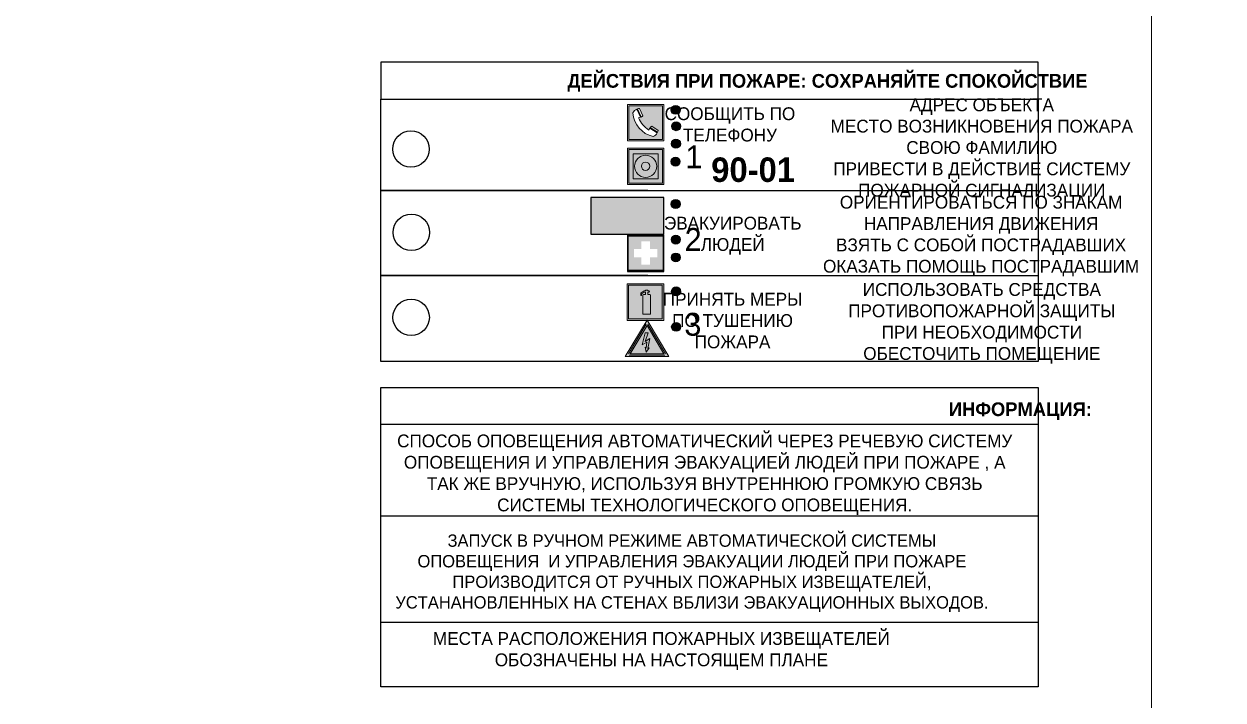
# Model space of a CAD drawing. Header units: millimetres. Extents: x 13810 to 67229, y 12374 to 21950.
# Drawn here: x 25178.2 to 25440.4, y 15110.5 to 15258.4 of the extents above; entities that cross this region are included whole.
import ezdxf

# ---------------------------------------------------------------- set-up
doc = ezdxf.new("R2010")
doc.units = ezdxf.units.MM
doc.styles.add('обычный', font='arial.ttf')

# ---------------------------------------------------------------- blocks, each defined once
blk = doc.blocks.new('A$C3E6D3DDE')
at = {"lineweight": 5}
h = blk.add_hatch(color=40, dxfattribs=at)
h.paths.add_polyline_path([(24.1, 1.45), (16.46, -11.35), (31.74, -11.35)])
h.paths.add_polyline_path([(24.09, -0.46), (30.03, -10.41), (18.14, -10.41)], flags=16)
h.paths.add_polyline_path([(24.54, -3.08), (23.41, -6.02), (25.13, -5.01), (24.33, -8.5), (24.82, -8.27), (23.79, -9.86), (23.4, -8.04), (23.8, -8.43), (24.04, -6.29), (22.39, -7.25), (23.44, -3.08)], flags=0)
h = blk.add_hatch(color=256, dxfattribs=at)
h.paths.add_polyline_path([(24.37, 0.03, 0.567511), (23.82, 0.03), (17.59, -10.4, 0.582454), (17.86, -10.88), (30.32, -10.88, 0.582149), (30.6, -10.4)])
h.paths.add_polyline_path([(24.09, -0.46), (18.14, -10.41), (30.03, -10.41)], flags=16)
h.paths.add_polyline_path([(24.54, -3.08), (23.41, -6.02), (25.13, -5.01), (24.33, -8.5), (24.82, -8.27), (23.79, -9.86), (23.4, -8.04), (23.8, -8.43), (24.04, -6.29), (22.39, -7.25), (23.44, -3.08)], flags=0)
h = blk.add_hatch(color=40, dxfattribs=at)
h.paths.add_polyline_path([(24.09, -0.46), (18.14, -10.41), (30.03, -10.41)])
h.paths.add_polyline_path([(24.82, -8.27), (23.79, -9.86), (23.4, -8.04), (23.8, -8.43), (24.04, -6.29), (22.39, -7.25), (23.44, -3.08), (24.54, -3.08), (23.41, -6.02), (25.13, -5.01), (24.33, -8.5)], flags=16)
at = {"color": 40, "lineweight": 5}
for p, q in [((16.46, -11.35), (24.1, 1.45)), ((24.1, 1.45), (31.74, -11.35))]:
    blk.add_line(p, q, dxfattribs=at)
at = {"lineweight": 5}
for p, q in [((17.59, -10.4), (23.82, 0.03)), ((24.37, 0.03), (30.6, -10.4)), ((18.14, -10.41), (24.09, -0.46)), ((23.44, -3.08), (22.39, -7.25)), ((23.41, -6.02), (24.54, -3.08)), ((24.54, -3.08), (23.44, -3.08)), ((24.09, -0.46), (30.03, -10.41)), ((22.39, -7.25), (24.04, -6.29)), ((23.8, -8.43), (23.4, -8.04)), ((23.4, -8.04), (23.79, -9.86)), ((25.13, -5.01), (23.41, -6.02)), ((23.79, -9.86), (24.82, -8.27)), ((24.04, -6.29), (23.8, -8.43)), ((24.33, -8.5), (25.13, -5.01)), ((24.82, -8.27), (24.33, -8.5)), ((17.86, -10.88), (30.32, -10.88)), ((18.14, -10.41), (30.03, -10.41))]:
    blk.add_line(p, q, dxfattribs=at)
at = {"color": 50, "lineweight": 5}
blk.add_line((31.74, -11.35), (16.46, -11.35), dxfattribs=at)
blk = doc.blocks.new('A$C456E1F9C')
at = {"lineweight": 5}
h = blk.add_hatch(color=242, dxfattribs=at)
h.paths.add_polyline_path([(0.51, -1.47), (0.51, -13.26), (12.29, -13.26), (12.29, -1.47)])
h.paths.add_polyline_path([(5.42, -4.95, -0.254479), (4.78, -5.4), (3.52, -2.53, -0.209735), (4.23, -2.4)], flags=16)
h.paths.add_polyline_path([(8.53, -8.6), (10.87, -10.17), (10.54, -10.76), (8.03, -9.13, -0.192251)], flags=16)
h.paths.add_polyline_path([(4.61, -5.49, 0.005518), (3.87, -5.72, 0.128647), (7.49, -10.01, 0.00809), (7.83, -9.33), (10.47, -10.97, -0.16736), (8.99, -12.25, -0.327862), (1.95, -3.95, -0.166952), (3.36, -2.62)], flags=16)
at = {"color": 242, "lineweight": 5}
for p, q in [((0, -13.77), (0, -0.97)), ((12.8, -0.97), (0, -0.97)), ((4.61, -5.49), (3.36, -2.62)), ((3.52, -2.53), (4.78, -5.4)), ((4.23, -2.4), (5.42, -4.95)), ((12.8, -13.77), (12.8, -0.97)), ((7.83, -9.33), (10.47, -10.97)), ((8.03, -9.13), (10.54, -10.76)), ((10.81, -10.12), (8.53, -8.6)), ((10.54, -10.76), (10.8, -10.3)), ((10.8, -10.3), (10.81, -10.12)), ((0, -13.77), (12.8, -13.77))]:
    blk.add_line(p, q, dxfattribs=at)
blk.add_lwpolyline([(0.51, -1.47), (12.29, -1.47), (12.29, -13.26), (0.51, -13.26)], close=True, dxfattribs=at)
for centre, radius, start, end in [((4.59, -5.34), 2.99, 114.2845, 152.1974), ((11.12, -3.31), 9.19, 183.9915, 256.6009), ((4.02, -3.27), 0.891, 76.3284, 123.7092), ((14.98, -39.1), 35.17, 107.1487, 108.4135), ((13.86, -0.94), 11.08, 205.5536, 234.8762), ((4.68, -4.59), 0.824, 276.9621, 334.0723), ((-13.31, 0.8), 23.44, 332.5487, 334.4027), ((8.94, -9.5), 0.989, 114.4092, 157.9388), ((7.87, -9.46), 3, 291.9291, 329.9329)]:
    blk.add_arc(centre, radius, start, end, dxfattribs=at)
blk = doc.blocks.new('A$C54414219')
at = {"true_color": 0xffffff}
h = blk.add_hatch(color=7, dxfattribs=at)
h.paths.add_polyline_path([(2.39, -9.45), (2.39, -18.3), (11.23, -18.3), (11.23, -9.45)], flags=0)
h.paths.add_polyline_path([(10.71, -13.87, -1), (2.92, -13.87, -1)], flags=0)
h.paths.add_polyline_path([(8.3, -13.87, -1), (5.33, -13.87, -1)], flags=0)
h.paths.add_polyline_path([(0.41, -7.47), (0.41, -20.27), (13.21, -20.27), (13.21, -7.47)])
h.paths.add_polyline_path([(0.92, -19.77), (12.71, -19.77), (12.71, -7.98), (0.92, -7.98)], flags=16)
h.paths.add_polyline_path([(11.23, -9.45), (11.23, -18.3), (2.39, -18.3), (2.39, -9.45)], flags=0)
at = {"lineweight": 5}
h = blk.add_hatch(color=242, dxfattribs=at)
h.paths.add_polyline_path([(12.71, -7.98), (0.92, -7.98), (0.92, -19.77), (12.71, -19.77)])
h.paths.add_polyline_path([(11.23, -18.3), (2.39, -18.3), (2.39, -9.45), (11.23, -9.45)], flags=16)
h.paths.add_polyline_path([(10.71, -13.87, -1), (2.92, -13.87, -1)], flags=0)
h.paths.add_polyline_path([(8.3, -13.87, -1), (5.33, -13.87, -1)], flags=0)
at = {"true_color": 0xffffff}
h = blk.add_hatch(color=7, dxfattribs=at)
h.paths.add_polyline_path([(2.39, -9.45), (2.39, -18.3), (11.23, -18.3), (11.23, -9.45)])
h.paths.add_polyline_path([(10.71, -13.87, -1), (2.92, -13.87, -1)], flags=16)
h.paths.add_polyline_path([(8.3, -13.87, -1), (5.33, -13.87, -1)], flags=0)
at = {"lineweight": 5}
h = blk.add_hatch(color=242, dxfattribs=at)
h.paths.add_polyline_path([(2.92, -13.87, 1), (10.71, -13.87, 1)])
h.paths.add_polyline_path([(8.3, -13.87, -1), (5.33, -13.87, -1)], flags=16)
at = {"color": 242, "lineweight": 5}
for p, q in [((0.41, -20.27), (0.41, -7.47)), ((0.41, -7.47), (13.21, -7.47)), ((0.41, -7.47), (13.21, -7.47)), ((13.21, -20.27), (13.21, -7.47)), ((0.41, -20.27), (13.21, -20.27))]:
    blk.add_line(p, q, dxfattribs=at)
for points in [[(0.92, -7.98), (12.71, -7.98), (12.71, -19.77), (0.92, -19.77)], [(2.39, -9.45), (11.23, -9.45), (11.23, -18.3), (2.39, -18.3)]]:
    blk.add_lwpolyline(points, close=True, dxfattribs=at)
for radius in [3.89, 1.49]:
    blk.add_circle((6.81, -13.87), radius, dxfattribs=at)
blk = doc.blocks.new('A$C32E8229D')
at = {"true_color": 0xffffff}
blk.add_hatch(color=7, dxfattribs=at).paths.add_polyline_path([(0, 0), (0, -8), (16, -8), (16, 0)])
h = blk.add_hatch(color=126)
h.paths.add_polyline_path([(0.2, -0.2), (15.8, -0.2), (15.8, -7.8), (0.2, -7.8)])
h.paths.add_polyline_path([(13.49, -2.05), (12.08, -2.05), (11.37, -2.63, 0.162397), (11.29, -2.84), (11.29, -3.63), (10.35, -3.63), (10.35, -4.05), (11.68, -4.05), (11.68, -3.48), (12.26, -4.28), (11.29, -5.1), (11.29, -6.78), (11.85, -6.78), (11.85, -5.44), (12.8, -4.64), (12.8, -5.94), (14.46, -5.94), (14.46, -5.39), (13.45, -5.39), (13.45, -3.97), (12.46, -2.59), (13.15, -2.59), (13.69, -3.34), (14.18, -3)], flags=16)
h.paths.add_polyline_path([(10.74, -1.82, 1), (11.8, -1.82, 1)], flags=16)
h.paths.add_polyline_path([(9.39, -3.59), (5.99, -3.59), (6.56, -3.03), (5.91, -3.03), (5.1, -3.83), (5.91, -4.64), (6.56, -4.64), (5.99, -4.09), (9.39, -4.09)], flags=16)
h.paths.add_polyline_path([(4.29, -1.08), (1.72, -1.08), (1.72, -6.6), (4.29, -6.6)], flags=16)
at = {"color": 126}
blk.add_lwpolyline([(16, -8), (0, -8), (0, 0), (16, 0)], close=True, dxfattribs=at)
blk = doc.blocks.new('A$C18900ED3')
h = blk.add_hatch(color=126)
h.paths.add_polyline_path([(-0.18, -0.18), (-7.02, -0.18), (-7.02, -7.02), (-0.18, -7.02)])
h.paths.add_polyline_path([(-5.89, -4.46), (-5.89, -2.77), (-4.46, -2.77), (-4.46, -1.31), (-2.77, -1.31), (-2.77, -2.77), (-1.33, -2.77), (-1.33, -4.46), (-2.77, -4.46), (-2.77, -5.89), (-4.46, -5.89), (-4.46, -4.46)], flags=16)
at = {"color": 126}
for p, q in [((-7.2, 0), (-7.2, -7.2)), ((0, 0), (-7.2, 0)), ((0, -7.2), (0, 0)), ((-7.02, -7.02), (-7.02, -0.18)), ((-7.02, -0.18), (-0.18, -0.18)), ((-0.18, -0.18), (-0.18, -7.02)), ((-0.18, -7.02), (-7.02, -7.02)), ((-7.2, -7.2), (0, -7.2))]:
    blk.add_line(p, q, dxfattribs=at)
blk = doc.blocks.new('A$C3AD82952')
at = {"true_color": 0xf5f5ff}
h = blk.add_hatch(color=7, dxfattribs=at)
h.dxf.hatch_style = 1
h.paths.add_polyline_path([(8.21, 8.73, 0.414214), (7.89, 9.05), (7.22, 9.05), (7.22, 9.92), (7.59, 9.92, 1), (7.57, 10.36), (7.22, 10.36), (7.22, 10.6), (6.43, 10.6), (6.43, 10.36), (6.01, 10.36), (4.74, 9.59), (4.74, 8.69), (4.98, 8.73), (4.98, 9.26), (6.12, 9.91), (6.43, 9.91), (6.43, 9.05), (5.76, 9.05, 0.414214), (5.44, 8.73), (5.44, 2.2), (8.21, 2.2)], flags=0)
h.paths.add_polyline_path([(12.8, 12.8), (0, 12.8), (0, 0), (12.8, 0)])
h.paths.add_polyline_path([(0.51, 12.29), (12.29, 12.29), (12.29, 0.51), (0.51, 0.51)], flags=16)
h.paths.add_polyline_path([(4.74, 9.59), (6.01, 10.36), (6.43, 10.36), (6.43, 10.6), (7.22, 10.6), (7.22, 10.36), (7.59, 10.36, -0.94586), (7.59, 9.92), (7.22, 9.92), (7.22, 9.05), (7.89, 9.05, -0.414214), (8.21, 8.73), (8.21, 2.2), (5.44, 2.2), (5.44, 8.73, -0.414214), (5.76, 9.05), (6.43, 9.05), (6.43, 9.91), (6.12, 9.91), (4.98, 9.26), (4.98, 8.73), (4.74, 8.69)], flags=0)
h = blk.add_hatch(color=242)
h.dxf.hatch_style = 1
h.paths.add_polyline_path([(12.29, 12.29), (0.51, 12.29), (0.51, 0.51), (12.29, 0.51)])
h.paths.add_polyline_path([(4.74, 8.69), (4.74, 9.59), (6.01, 10.36), (6.43, 10.36), (6.43, 10.6), (7.22, 10.6), (7.22, 10.36), (7.59, 10.36, -0.94586), (7.59, 9.92), (7.22, 9.92), (7.22, 9.05), (7.89, 9.05, -0.414214), (8.21, 8.73), (8.21, 2.2), (5.44, 2.2), (5.44, 8.73, -0.414214), (5.76, 9.05), (6.43, 9.05), (6.43, 9.91), (6.12, 9.91), (4.98, 9.26), (4.98, 8.73)], flags=16)
h = blk.add_hatch(color=7, dxfattribs=at)
h.dxf.hatch_style = 1
h.paths.add_polyline_path([(8.21, 8.73, 0.414214), (7.89, 9.05), (7.22, 9.05), (7.22, 9.92), (7.59, 9.92, 1), (7.57, 10.36), (7.22, 10.36), (7.22, 10.6), (6.43, 10.6), (6.43, 10.36), (6.01, 10.36), (4.74, 9.59), (4.74, 8.69), (4.98, 8.73), (4.98, 9.26), (6.12, 9.91), (6.43, 9.91), (6.43, 9.05), (5.76, 9.05, 0.414214), (5.44, 8.73), (5.44, 2.2), (8.21, 2.2)])
at = {"color": 242, "lineweight": 5}
for p, q in [((0, 0), (0, 12.8)), ((0, 12.8), (12.8, 12.8)), ((12.8, 0), (12.8, 12.8)), ((6.01, 10.36), (4.74, 9.59)), ((4.74, 9.59), (4.74, 8.69)), ((4.74, 8.69), (4.98, 8.73)), ((4.98, 9.26), (6.12, 9.91)), ((4.98, 8.73), (4.98, 9.26)), ((5.44, 2.2), (5.44, 8.73)), ((5.76, 9.05), (6.43, 9.05)), ((6.01, 10.36), (6.43, 10.36)), ((6.12, 9.91), (6.43, 9.91)), ((7.22, 10.6), (6.43, 10.6)), ((6.43, 10.6), (6.43, 10.36)), ((6.43, 9.91), (6.43, 9.05)), ((7.22, 10.36), (7.22, 10.6)), ((7.59, 10.36), (7.22, 10.36)), ((7.22, 9.05), (7.22, 9.92)), ((7.59, 9.92), (7.22, 9.92)), ((7.89, 9.05), (7.22, 9.05)), ((8.21, 2.2), (8.21, 8.73)), ((0, 0), (12.8, 0)), ((5.44, 2.2), (8.21, 2.2))]:
    blk.add_line(p, q, dxfattribs=at)
blk.add_lwpolyline([(0.51, 12.29), (12.29, 12.29), (12.29, 0.51), (0.51, 0.51)], close=True, dxfattribs=at)
for centre, radius, start, end in [((5.76, 8.73), 0.32, 90, 180), ((7.58, 10.14), 0.223, 273.1875, 86.8125), ((7.89, 8.73), 0.32, 0, 90)]:
    blk.add_arc(centre, radius, start, end, dxfattribs=at)

msp = doc.modelspace()

# ---------------------------------------------------------------- hatches: boundary and pattern name
at = {"lineweight": 0}
h = msp.add_hatch(color=256, dxfattribs=at)
h.dxf.hatch_style = 1
h.paths.add_polyline_path([(25319.76, 15239.6, 1), (25321.69, 15239.6, 1)])
h = msp.add_hatch(color=256, dxfattribs=at)
h.dxf.hatch_style = 1
h.paths.add_polyline_path([(25319.87, 15236.02, 1), (25321.8, 15236.02, 1)])
h = msp.add_hatch(color=256, dxfattribs=at)
h.dxf.hatch_style = 1
h.paths.add_polyline_path([(25319.83, 15232.21, 1), (25321.76, 15232.21, 1)])
h = msp.add_hatch(color=256, dxfattribs=at)
h.dxf.hatch_style = 1
h.paths.add_polyline_path([(25319.75, 15228.28, 1), (25321.68, 15228.28, 1)])
h = msp.add_hatch(color=256, dxfattribs=at)
h.dxf.hatch_style = 1
h.paths.add_polyline_path([(25319.76, 15219.01, 1), (25321.69, 15219.01, 1)])
h = msp.add_hatch(color=256, dxfattribs=at)
h.dxf.hatch_style = 1
h.paths.add_polyline_path([(25319.8, 15211.23, 1), (25321.73, 15211.23, 1)])
h = msp.add_hatch(color=256, dxfattribs=at)
h.dxf.hatch_style = 1
h.paths.add_polyline_path([(25319.79, 15207.33, 1), (25321.72, 15207.33, 1)])
h = msp.add_hatch(color=256, dxfattribs=at)
h.dxf.hatch_style = 1
h.paths.add_polyline_path([(25319.85, 15199.91, 1), (25321.78, 15199.91, 1)])
h = msp.add_hatch(color=256, dxfattribs=at)
h.dxf.hatch_style = 1
h.paths.add_polyline_path([(25319.85, 15192.14, 1), (25321.79, 15192.14, 1)])

# ---------------------------------------------------------------- linework, layer by layer
at = {"color": 126, "lineweight": 0, "true_color": 0x008754}
for points in [[(24824.83, 15334.6), (25424.83, 15334.6), (25424.83, 14939.6), (24824.83, 14939.6)], [(25424.83, 15334.6), (26024.83, 15334.6), (26024.83, 14939.6), (25424.83, 14939.6)]]:
    msp.add_lwpolyline(points, close=True, dxfattribs=at)
for points in [[(25256.22, 15241.95), (25399.99, 15241.95), (25399.99, 15250.01), (25256.22, 15250.01)], [(25256.22, 15241.95), (25399.99, 15241.95), (25399.99, 15184.56), (25256.22, 15184.56)]]:
    msp.add_lwpolyline(points, close=True)
for points in [[(25314.64, 15221.96), (25256.22, 15221.96), (25399.99, 15221.96)], [(25314.64, 15203.39), (25256.22, 15203.39), (25399.99, 15203.39)]]:
    msp.add_lwpolyline(points)
at = {"color": 0}
msp.add_lwpolyline([(25256.22, 15178.89), (25399.99, 15178.89), (25399.99, 15113.44), (25256.22, 15113.44)], close=True, dxfattribs=at)
for points in [[(25256.22, 15170.84), (25399.99, 15170.84)], [(25256.22, 15150.85), (25399.99, 15150.85)], [(25256.22, 15127.6), (25399.99, 15127.6)]]:
    msp.add_lwpolyline(points, dxfattribs=at)
for centre, radius in [((25320.73, 15239.6), 0.966), ((25320.83, 15236.02), 0.966), ((25262.84, 15231.04), 3.98), ((25320.79, 15232.21), 0.966), ((25320.71, 15228.28), 0.966), ((25320.72, 15219.01), 0.966), ((25262.94, 15212.81), 3.98), ((25320.76, 15211.23), 0.966), ((25320.76, 15207.33), 0.966), ((25320.82, 15199.91), 0.966), ((25262.88, 15194.23), 3.98), ((25320.82, 15192.14), 0.966)]:
    msp.add_circle(centre, radius)

# ---------------------------------------------------------------- block references
for name, p, xscale, yscale, zscale in [('A$C456E1F9C', (25310.17, 15241.42), 0.625, 0.625, 0.625), ('A$C54414219', (25309.91, 15235.93), 0.625, 0.625, 0.625), ('A$C18900ED3', (25318.17, 15212.28), 1.111111111007631, 1.111111111007631, 1.111111111007631), ('A$C3AD82952', (25310.12, 15193.55), 0.625, 0.625, 0.625), ('A$C3E6D3DDE', (25299.41, 15192.74), 0.625, 0.625, 0.625)]:
    msp.add_blockref(name, p, dxfattribs=dict(xscale=xscale, yscale=yscale, zscale=zscale))
at = {"xscale": -1}
msp.add_blockref('A$C32E8229D', (25318.17, 15220.43), dxfattribs=at)

# ---------------------------------------------------------------- texts
at = {"lineweight": 0, "attachment_point": 5, "style": 'обычный'}
for s, insert, char_height, width in [('{\\fProxima Nova Rg|b1|i0|c204|p2;ДЕЙСТВИЯ ПРИ ПОЖАРЕ: СОХРАНЯЙТЕ СПОКОЙСТВИЕ\\H1.6644x; }', (25353.93, 15245.51), 3, 175.1736), ('\\pi-8.4,l8.4,t8.4;{\\fProxima Nova Rg|b0|i0|c204|p2;АДРЕС ОБЪЕКТА\\PМЕСТО ВОЗНИКНОВЕНИЯ ПОЖАРА \\PСВОЮ ФАМИЛИЮ\\PПРИВЕСТИ В ДЕЙСТВИЕ СИСТЕМУ \\PПОЖАРНОЙ СИГНАЛИЗАЦИИ}', (25387.68, 15230.97), 2.8, 126.6484), ('{\\fProxima Nova Rg|b0|i0|c204|p2;СООБЩИТЬ ПО \\PТЕЛЕФОНУ}', (25332.6, 15236.41), 2.8, 126.6484), ('{\\fProxima Nova Rg|b0|i0|c204|p2;1\\H1.1667x; }', (25324.71, 15229.34), 5, 126.6484), ('{\\fProxima Nova Rg|b1|i0|c204|p2;\\H1.0714x;90-01\\fProxima Nova Rg|b0|i0|c204|p2;\\H0.93331x; \\H1.3449x; }', (25337.67, 15226.48), 5, 126.6484), ('\\pi-8.4,l8.4,t8.4;{\\fProxima Nova Rg|b0|i0|c204|p2;ОРИЕНТИРОВАТЬСЯ ПО ЗНАКАМ \\PНАПРАВЛЕНИЯ ДВИЖЕНИЯ\\PВЗЯТЬ С СОБОЙ ПОСТРАДАВШИХ\\PОКАЗАТЬ ПОМОЩЬ ПОСТРАДАВШИМ}', (25387.53, 15212), 2.8, 126.6484), ('{\\fProxima Nova Rg|b0|i0|c204|p2;ЭВАКУИРОВАТЬ \\PЛЮДЕЙ}', (25333.21, 15212.09), 2.8, 126.6484), ('{\\fProxima Nova Rg|b0|i0|c204|p2;2\\H1.1967x; }', (25324.55, 15211.26), 5, 126.6484), ('\\pi-8.4,l8.4,t8.4;{\\fProxima Nova Rg|b0|i0|c204|p2;ИСПОЛЬЗОВАТЬ СРЕДСТВА \\PПРОТИВОПОЖАРНОЙ ЗАЩИТЫ \\PПРИ НЕОБХОДИМОСТИ \\PОБЕСТОЧИТЬ ПОМЕЩЕНИЕ}', (25387.69, 15192.92), 2.8, 126.6484), ('{\\fProxima Nova Rg|b0|i0|c204|p2;ПРИНЯТЬ МЕРЫ \\PПО ТУШЕНИЮ \\PПОЖАРА}', (25333.17, 15193.51), 2.8, 126.6484), ('{\\fProxima Nova Rg|b0|i0|c204|p2;3\\H1.1967x; }', (25324.49, 15192.68), 5, 126.6484), ('{\\fProxima Nova Rg|b1|i0|c204|p2;ИНФОРМАЦИЯ:\\H1.1997x; }', (25396.12, 15173.7), 3, 175.1736), ('{\\fProxima Nova Rg|b0|i0|c204|p2;СПОСОБ ОПОВЕЩЕНИЯ АВТОМАТИЧЕСКИЙ ЧЕРЕЗ РЕЧЕВУЮ СИСТЕМУ ОПОВЕЩЕНИЯ И УПРАВЛЕНИЯ ЭВАКУАЦИЕЙ ЛЮДЕЙ ПРИ ПОЖАРЕ , А ТАК ЖЕ ВРУЧНУЮ, ИСПОЛЬЗУЯ ВНУТРЕННЮЮ ГРОМКУЮ СВЯЗЬ СИСТЕМЫ ТЕХНОЛОГИЧЕСКОГО ОПОВЕЩЕНИЯ.}', (25327.08, 15159.8), 2.8, 137.0334), ('{\\fProxima Nova Rg|b0|i0|c204|p2;\\P\\pt8.1;ЗАПУСК В РУЧНОМ РЕЖИМЕ АВТОМАТИЧЕСКОЙ СИСТЕМЫ ОПОВЕЩЕНИЯ  И УПРАВЛЕНИЯ ЭВАКУАЦИИ ЛЮДЕЙ ПРИ ПОЖАРЕ ПРОИЗВОДИТСЯ ОТ РУЧНЫХ ПОЖАРНЫХ ИЗВЕЩАТЕЛЕЙ, УСТАНАНОВЛЕННЫХ НА СТЕНАХ ВБЛИЗИ ЭВАКУАЦИОННЫХ ВЫХОДОВ. }', (25324.29, 15140.51), 2.7, 131.4512), ('\\pt8.4;{\\fProxima Nova Rg|b0|i0|c204|p2;\\PМЕСТА РАСПОЛОЖЕНИЯ ПОЖАРНЫХ ИЗВЕЩАТЕЛЕЙ ОБОЗНАЧЕНЫ НА НАСТОЯЩЕМ ПЛАНЕ}', (25317.6, 15123.59), 2.8, 118.5618)]:
    msp.add_mtext(s, dxfattribs=dict(at, insert=insert, char_height=char_height, width=width))

doc.saveas('drawing.dxf')
